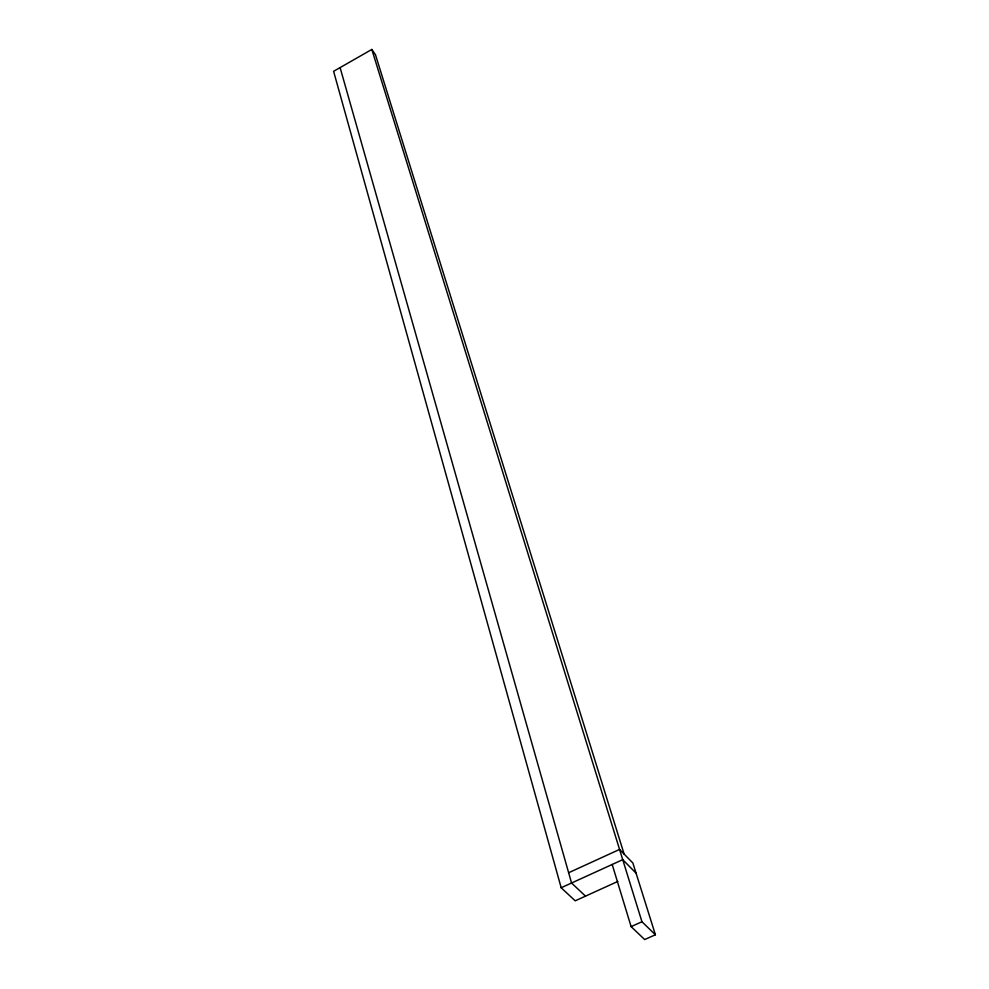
<?xml version="1.0" encoding="UTF-8"?>
<svg xmlns="http://www.w3.org/2000/svg" width="989" height="989" viewBox="0 0 989 989"><rect width="100%" height="100%" fill="white"/><g stroke="black" fill="none" stroke-linecap="round" stroke-linejoin="round"><path stroke-width="1.48" d="M561.196 887.801L333.602 71.319L371.827 49.45L375.486 54.754L624.121 854.088M568.638 872.743L619.559 849.44L632.873 863.001L655.398 934.778L644.667 939.55L631.106 926.619L612.191 864.473M617.791 881.446L575.227 900.818L561.146 887.763L622.724 859.664L636.063 873.151M631.106 926.619L641.96 921.76L655.398 934.778M585.513 896.145L571.555 883.016L340.117 67.66M371.827 49.45L641.96 921.76"/></g></svg>
